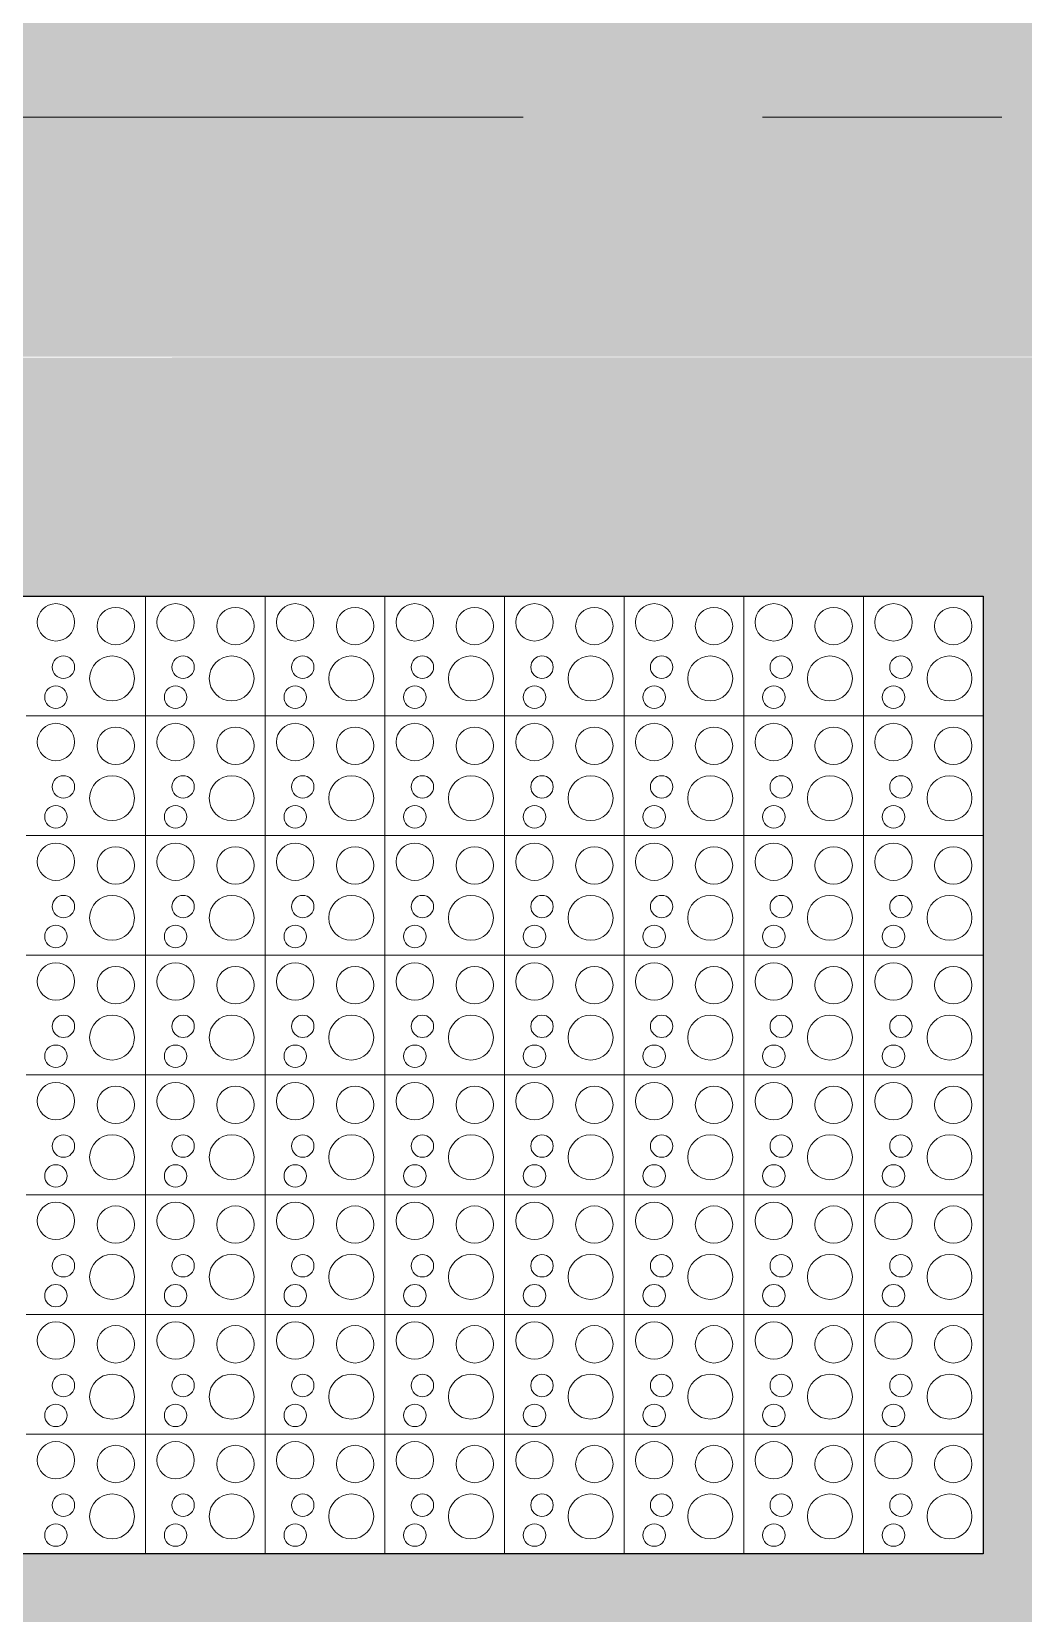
# Model space of a CAD drawing. Header units: inches. Extents: x 6 to 15224, y -733 to 6300.
# Drawn here: x 10644.5 to 10710.8, y 5121 to 5226.7 of the extents above; entities that cross this region are included whole.
import ezdxf

# ---------------------------------------------------------------- set-up
doc = ezdxf.new("R2010")
doc.units = ezdxf.units.IN
doc.header["$MEASUREMENT"] = 0
doc.linetypes.add('Center 1_2_', pattern=[112, 64, -16, 16, -16])
for name, color, linetype, lineweight in [('A-FLOR-LEVL', 51, 'Continuous', 13), ('A-GLAZ', 151, 'Continuous', 25), ('A-WALL', 113, 'Continuous', 25), ('A-WALL-PATT', 111, 'Continuous', 25)]:
    doc.layers.add(name, color=color, linetype=linetype, lineweight=lineweight)

# ---------------------------------------------------------------- blocks, each defined once
blk = doc.blocks.new('WD Breeze Block-TS - 8x16-20237265-EAST ELEVATION')
at = {"layer": 'A-GLAZ', "lineweight": 13}
for p, q in [((1774, 5181), (1774, 5189)), ((1774, 5189), (1774, 5181)), ((1782, 5181), (1782, 5189)), ((1782, 5189), (1782, 5181)), ((1790, 5181), (1790, 5189)), ((1790, 5189), (1790, 5181)), ((1798, 5181), (1798, 5189)), ((1798, 5189), (1798, 5181)), ((1806, 5181), (1806, 5189)), ((1806, 5189), (1806, 5181)), ((1814, 5181), (1814, 5189)), ((1814, 5189), (1814, 5181)), ((1822, 5181), (1822, 5189)), ((1822, 5189), (1822, 5181)), ((1774, 5181), (1766, 5181)), ((1766, 5181), (1774, 5181)), ((1782, 5181), (1774, 5181)), ((1774, 5173), (1774, 5181)), ((1774, 5181), (1782, 5181)), ((1774, 5181), (1774, 5173)), ((1790, 5181), (1782, 5181)), ((1782, 5173), (1782, 5181)), ((1782, 5181), (1790, 5181)), ((1782, 5181), (1782, 5173)), ((1798, 5181), (1790, 5181)), ((1790, 5173), (1790, 5181)), ((1790, 5181), (1798, 5181)), ((1790, 5181), (1790, 5173)), ((1806, 5181), (1798, 5181)), ((1798, 5173), (1798, 5181)), ((1798, 5181), (1806, 5181)), ((1798, 5181), (1798, 5173)), ((1814, 5181), (1806, 5181)), ((1806, 5173), (1806, 5181)), ((1806, 5181), (1814, 5181)), ((1806, 5181), (1806, 5173)), ((1822, 5181), (1814, 5181)), ((1814, 5173), (1814, 5181)), ((1814, 5181), (1822, 5181)), ((1814, 5181), (1814, 5173)), ((1830, 5181), (1822, 5181)), ((1822, 5173), (1822, 5181)), ((1822, 5181), (1830, 5181)), ((1822, 5181), (1822, 5173)), ((1774, 5173), (1766, 5173)), ((1766, 5173), (1774, 5173)), ((1782, 5173), (1774, 5173)), ((1774, 5165), (1774, 5173)), ((1774, 5173), (1782, 5173)), ((1774, 5173), (1774, 5165)), ((1790, 5173), (1782, 5173)), ((1782, 5165), (1782, 5173)), ((1782, 5173), (1790, 5173)), ((1782, 5173), (1782, 5165)), ((1798, 5173), (1790, 5173)), ((1790, 5165), (1790, 5173)), ((1790, 5173), (1798, 5173)), ((1790, 5173), (1790, 5165)), ((1806, 5173), (1798, 5173)), ((1798, 5165), (1798, 5173)), ((1798, 5173), (1806, 5173)), ((1798, 5173), (1798, 5165)), ((1814, 5173), (1806, 5173)), ((1806, 5165), (1806, 5173)), ((1806, 5173), (1814, 5173)), ((1806, 5173), (1806, 5165)), ((1822, 5173), (1814, 5173)), ((1814, 5165), (1814, 5173)), ((1814, 5173), (1822, 5173)), ((1814, 5173), (1814, 5165)), ((1830, 5173), (1822, 5173)), ((1822, 5165), (1822, 5173)), ((1822, 5173), (1830, 5173)), ((1822, 5173), (1822, 5165)), ((1774, 5165), (1766, 5165)), ((1766, 5165), (1774, 5165)), ((1782, 5165), (1774, 5165)), ((1774, 5157), (1774, 5165)), ((1774, 5165), (1782, 5165)), ((1774, 5165), (1774, 5157)), ((1790, 5165), (1782, 5165)), ((1782, 5157), (1782, 5165)), ((1782, 5165), (1790, 5165)), ((1782, 5165), (1782, 5157)), ((1798, 5165), (1790, 5165)), ((1790, 5157), (1790, 5165)), ((1790, 5165), (1798, 5165)), ((1790, 5165), (1790, 5157)), ((1806, 5165), (1798, 5165)), ((1798, 5157), (1798, 5165)), ((1798, 5165), (1806, 5165)), ((1798, 5165), (1798, 5157)), ((1814, 5165), (1806, 5165)), ((1806, 5157), (1806, 5165)), ((1806, 5165), (1814, 5165)), ((1806, 5165), (1806, 5157)), ((1822, 5165), (1814, 5165)), ((1814, 5157), (1814, 5165)), ((1814, 5165), (1822, 5165)), ((1814, 5165), (1814, 5157)), ((1830, 5165), (1822, 5165)), ((1822, 5157), (1822, 5165)), ((1822, 5165), (1830, 5165)), ((1822, 5165), (1822, 5157)), ((1774, 5157), (1766, 5157)), ((1766, 5157), (1774, 5157)), ((1782, 5157), (1774, 5157)), ((1774, 5149), (1774, 5157)), ((1774, 5157), (1782, 5157)), ((1774, 5157), (1774, 5149)), ((1790, 5157), (1782, 5157)), ((1782, 5149), (1782, 5157)), ((1782, 5157), (1790, 5157)), ((1782, 5157), (1782, 5149)), ((1798, 5157), (1790, 5157)), ((1790, 5149), (1790, 5157)), ((1790, 5157), (1798, 5157)), ((1790, 5157), (1790, 5149)), ((1806, 5157), (1798, 5157)), ((1798, 5149), (1798, 5157)), ((1798, 5157), (1806, 5157)), ((1798, 5157), (1798, 5149)), ((1814, 5157), (1806, 5157)), ((1806, 5149), (1806, 5157)), ((1806, 5157), (1814, 5157)), ((1806, 5157), (1806, 5149)), ((1822, 5157), (1814, 5157)), ((1814, 5149), (1814, 5157)), ((1814, 5157), (1822, 5157)), ((1814, 5157), (1814, 5149)), ((1830, 5157), (1822, 5157)), ((1822, 5149), (1822, 5157)), ((1822, 5157), (1830, 5157)), ((1822, 5157), (1822, 5149)), ((1774, 5149), (1766, 5149)), ((1766, 5149), (1774, 5149)), ((1782, 5149), (1774, 5149)), ((1774, 5141), (1774, 5149)), ((1774, 5149), (1782, 5149)), ((1774, 5149), (1774, 5141)), ((1790, 5149), (1782, 5149)), ((1782, 5141), (1782, 5149)), ((1782, 5149), (1790, 5149)), ((1782, 5149), (1782, 5141)), ((1798, 5149), (1790, 5149)), ((1790, 5141), (1790, 5149)), ((1790, 5149), (1798, 5149)), ((1790, 5149), (1790, 5141)), ((1806, 5149), (1798, 5149)), ((1798, 5141), (1798, 5149)), ((1798, 5149), (1806, 5149)), ((1798, 5149), (1798, 5141)), ((1814, 5149), (1806, 5149)), ((1806, 5141), (1806, 5149)), ((1806, 5149), (1814, 5149)), ((1806, 5149), (1806, 5141)), ((1822, 5149), (1814, 5149)), ((1814, 5141), (1814, 5149)), ((1814, 5149), (1822, 5149)), ((1814, 5149), (1814, 5141)), ((1830, 5149), (1822, 5149)), ((1822, 5141), (1822, 5149)), ((1822, 5149), (1830, 5149)), ((1822, 5149), (1822, 5141)), ((1774, 5141), (1766, 5141)), ((1766, 5141), (1774, 5141)), ((1782, 5141), (1774, 5141)), ((1774, 5133), (1774, 5141)), ((1774, 5141), (1782, 5141)), ((1774, 5141), (1774, 5133)), ((1790, 5141), (1782, 5141)), ((1782, 5133), (1782, 5141)), ((1782, 5141), (1790, 5141)), ((1782, 5141), (1782, 5133)), ((1798, 5141), (1790, 5141)), ((1790, 5133), (1790, 5141)), ((1790, 5141), (1798, 5141)), ((1790, 5141), (1790, 5133)), ((1806, 5141), (1798, 5141)), ((1798, 5133), (1798, 5141)), ((1798, 5141), (1806, 5141)), ((1798, 5141), (1798, 5133)), ((1814, 5141), (1806, 5141)), ((1806, 5133), (1806, 5141)), ((1806, 5141), (1814, 5141)), ((1806, 5141), (1806, 5133)), ((1822, 5141), (1814, 5141)), ((1814, 5133), (1814, 5141)), ((1814, 5141), (1822, 5141)), ((1814, 5141), (1814, 5133)), ((1830, 5141), (1822, 5141)), ((1822, 5133), (1822, 5141)), ((1822, 5141), (1830, 5141)), ((1822, 5141), (1822, 5133)), ((1774, 5133), (1766, 5133)), ((1766, 5133), (1774, 5133)), ((1782, 5133), (1774, 5133)), ((1774, 5125), (1774, 5133)), ((1774, 5133), (1782, 5133)), ((1774, 5133), (1774, 5125)), ((1782, 5125), (1782, 5133)), ((1790, 5133), (1782, 5133)), ((1782, 5133), (1790, 5133)), ((1782, 5133), (1782, 5125)), ((1798, 5133), (1790, 5133)), ((1790, 5125), (1790, 5133)), ((1790, 5133), (1798, 5133)), ((1790, 5133), (1790, 5125)), ((1806, 5133), (1798, 5133)), ((1798, 5125), (1798, 5133)), ((1798, 5133), (1806, 5133)), ((1798, 5133), (1798, 5125)), ((1814, 5133), (1806, 5133)), ((1806, 5125), (1806, 5133)), ((1806, 5133), (1814, 5133)), ((1806, 5133), (1806, 5125)), ((1822, 5133), (1814, 5133)), ((1814, 5125), (1814, 5133)), ((1814, 5133), (1822, 5133)), ((1814, 5133), (1814, 5125)), ((1830, 5133), (1822, 5133)), ((1822, 5125), (1822, 5133)), ((1822, 5133), (1830, 5133)), ((1822, 5133), (1822, 5125))]:
    blk.add_line(p, q, dxfattribs=at)
for centre, radius, start, end in [((1768, 5187.25), 1.25, 0, 180), ((1772, 5187), 1.25, 0, 180), ((1776, 5187.25), 1.25, 0, 180), ((1780, 5187), 1.25, 0, 180), ((1784, 5187.25), 1.25, 0, 180), ((1788, 5187), 1.25, 0, 180), ((1792, 5187.25), 1.25, 0, 180), ((1796, 5187), 1.25, 0, 180), ((1800, 5187.25), 1.25, 0, 180), ((1804, 5187), 1.25, 0, 180), ((1808, 5187.25), 1.25, 0, 180), ((1812, 5187), 1.25, 0, 180), ((1816, 5187.25), 1.25, 0, 180), ((1820, 5187), 1.25, 0, 180), ((1824, 5187.25), 1.25, 0, 180), ((1828, 5187), 1.25, 0, 180), ((1768, 5187.25), 1.25, 180, 0), ((1776, 5187.25), 1.25, 180, 0), ((1784, 5187.25), 1.25, 180, 0), ((1792, 5187.25), 1.25, 180, 0), ((1800, 5187.25), 1.25, 180, 0), ((1808, 5187.25), 1.25, 180, 0), ((1816, 5187.25), 1.25, 180, 0), ((1824, 5187.25), 1.25, 180, 0), ((1772, 5187), 1.25, 180, 0), ((1780, 5187), 1.25, 180, 0), ((1788, 5187), 1.25, 180, 0), ((1796, 5187), 1.25, 180, 0), ((1804, 5187), 1.25, 180, 0), ((1812, 5187), 1.25, 180, 0), ((1820, 5187), 1.25, 180, 0), ((1828, 5187), 1.25, 180, 0), ((1768.5, 5184.25), 0.75, 0, 180), ((1771.75, 5183.5), 1.5, 0, 180), ((1776.5, 5184.25), 0.75, 0, 180), ((1779.75, 5183.5), 1.5, 0, 180), ((1784.5, 5184.25), 0.75, 0, 180), ((1787.75, 5183.5), 1.5, 0, 180), ((1792.5, 5184.25), 0.75, 0, 180), ((1795.75, 5183.5), 1.5, 0, 180), ((1800.5, 5184.25), 0.75, 0, 180), ((1803.75, 5183.5), 1.5, 0, 180), ((1808.5, 5184.25), 0.75, 0, 180), ((1811.75, 5183.5), 1.5, 0, 180), ((1816.5, 5184.25), 0.75, 0, 180), ((1819.75, 5183.5), 1.5, 0, 180), ((1824.5, 5184.25), 0.75, 0, 180), ((1827.75, 5183.5), 1.5, 0, 180), ((1768.5, 5184.25), 0.75, 180, 0), ((1776.5, 5184.25), 0.75, 180, 0), ((1784.5, 5184.25), 0.75, 180, 0), ((1792.5, 5184.25), 0.75, 180, 0), ((1800.5, 5184.25), 0.75, 180, 0), ((1808.5, 5184.25), 0.75, 180, 0), ((1816.5, 5184.25), 0.75, 180, 0), ((1824.5, 5184.25), 0.75, 180, 0), ((1768, 5182.25), 0.75, 0, 180), ((1771.75, 5183.5), 1.5, 180, 0), ((1776, 5182.25), 0.75, 0, 180), ((1779.75, 5183.5), 1.5, 180, 0), ((1784, 5182.25), 0.75, 0, 180), ((1787.75, 5183.5), 1.5, 180, 0), ((1792, 5182.25), 0.75, 0, 180), ((1795.75, 5183.5), 1.5, 180, 0), ((1800, 5182.25), 0.75, 0, 180), ((1803.75, 5183.5), 1.5, 180, 0), ((1808, 5182.25), 0.75, 0, 180), ((1811.75, 5183.5), 1.5, 180, 0), ((1816, 5182.25), 0.75, 0, 180), ((1819.75, 5183.5), 1.5, 180, 0), ((1824, 5182.25), 0.75, 0, 180), ((1827.75, 5183.5), 1.5, 180, 0), ((1768, 5182.25), 0.75, 180, 0), ((1776, 5182.25), 0.75, 180, 0), ((1784, 5182.25), 0.75, 180, 0), ((1792, 5182.25), 0.75, 180, 0), ((1800, 5182.25), 0.75, 180, 0), ((1808, 5182.25), 0.75, 180, 0), ((1816, 5182.25), 0.75, 180, 0), ((1824, 5182.25), 0.75, 180, 0), ((1768, 5179.25), 1.25, 0, 180), ((1772, 5179), 1.25, 0, 180), ((1776, 5179.25), 1.25, 0, 180), ((1780, 5179), 1.25, 0, 180), ((1784, 5179.25), 1.25, 0, 180), ((1788, 5179), 1.25, 0, 180), ((1792, 5179.25), 1.25, 0, 180), ((1796, 5179), 1.25, 0, 180), ((1800, 5179.25), 1.25, 0, 180), ((1804, 5179), 1.25, 0, 180), ((1808, 5179.25), 1.25, 0, 180), ((1812, 5179), 1.25, 0, 180), ((1816, 5179.25), 1.25, 0, 180), ((1820, 5179), 1.25, 0, 180), ((1824, 5179.25), 1.25, 0, 180), ((1828, 5179), 1.25, 0, 180), ((1768, 5179.25), 1.25, 180, 0), ((1772, 5179), 1.25, 180, 0), ((1776, 5179.25), 1.25, 180, 0), ((1780, 5179), 1.25, 180, 0), ((1784, 5179.25), 1.25, 180, 0), ((1788, 5179), 1.25, 180, 0), ((1792, 5179.25), 1.25, 180, 0), ((1796, 5179), 1.25, 180, 0), ((1800, 5179.25), 1.25, 180, 0), ((1804, 5179), 1.25, 180, 0), ((1808, 5179.25), 1.25, 180, 0), ((1812, 5179), 1.25, 180, 0), ((1816, 5179.25), 1.25, 180, 0), ((1820, 5179), 1.25, 180, 0), ((1824, 5179.25), 1.25, 180, 0), ((1828, 5179), 1.25, 180, 0), ((1768.5, 5176.25), 0.75, 0, 180), ((1771.75, 5175.5), 1.5, 0, 180), ((1776.5, 5176.25), 0.75, 0, 180), ((1779.75, 5175.5), 1.5, 0, 180), ((1784.5, 5176.25), 0.75, 0, 180), ((1787.75, 5175.5), 1.5, 0, 180), ((1792.5, 5176.25), 0.75, 0, 180), ((1795.75, 5175.5), 1.5, 0, 180), ((1800.5, 5176.25), 0.75, 0, 180), ((1803.75, 5175.5), 1.5, 0, 180), ((1808.5, 5176.25), 0.75, 0, 180), ((1811.75, 5175.5), 1.5, 0, 180), ((1816.5, 5176.25), 0.75, 0, 180), ((1819.75, 5175.5), 1.5, 0, 180), ((1824.5, 5176.25), 0.75, 0, 180), ((1827.75, 5175.5), 1.5, 0, 180), ((1768.5, 5176.25), 0.75, 180, 0), ((1771.75, 5175.5), 1.5, 180, 0), ((1776.5, 5176.25), 0.75, 180, 0), ((1779.75, 5175.5), 1.5, 180, 0), ((1784.5, 5176.25), 0.75, 180, 0), ((1787.75, 5175.5), 1.5, 180, 0), ((1792.5, 5176.25), 0.75, 180, 0), ((1795.75, 5175.5), 1.5, 180, 0), ((1800.5, 5176.25), 0.75, 180, 0), ((1803.75, 5175.5), 1.5, 180, 0), ((1808.5, 5176.25), 0.75, 180, 0), ((1811.75, 5175.5), 1.5, 180, 0), ((1816.5, 5176.25), 0.75, 180, 0), ((1819.75, 5175.5), 1.5, 180, 0), ((1824.5, 5176.25), 0.75, 180, 0), ((1827.75, 5175.5), 1.5, 180, 0), ((1768, 5174.25), 0.75, 0, 180), ((1776, 5174.25), 0.75, 0, 180), ((1784, 5174.25), 0.75, 0, 180), ((1792, 5174.25), 0.75, 0, 180), ((1800, 5174.25), 0.75, 0, 180), ((1808, 5174.25), 0.75, 0, 180), ((1816, 5174.25), 0.75, 0, 180), ((1824, 5174.25), 0.75, 0, 180), ((1768, 5174.25), 0.75, 180, 0), ((1776, 5174.25), 0.75, 180, 0), ((1784, 5174.25), 0.75, 180, 0), ((1792, 5174.25), 0.75, 180, 0), ((1800, 5174.25), 0.75, 180, 0), ((1808, 5174.25), 0.75, 180, 0), ((1816, 5174.25), 0.75, 180, 0), ((1824, 5174.25), 0.75, 180, 0), ((1768, 5171.25), 1.25, 0, 180), ((1776, 5171.25), 1.25, 0, 180), ((1784, 5171.25), 1.25, 0, 180), ((1792, 5171.25), 1.25, 0, 180), ((1800, 5171.25), 1.25, 0, 180), ((1808, 5171.25), 1.25, 0, 180), ((1816, 5171.25), 1.25, 0, 180), ((1824, 5171.25), 1.25, 0, 180), ((1768, 5171.25), 1.25, 180, 0), ((1772, 5171), 1.25, 0, 180), ((1776, 5171.25), 1.25, 180, 0), ((1780, 5171), 1.25, 0, 180), ((1784, 5171.25), 1.25, 180, 0), ((1788, 5171), 1.25, 0, 180), ((1792, 5171.25), 1.25, 180, 0), ((1796, 5171), 1.25, 0, 180), ((1800, 5171.25), 1.25, 180, 0), ((1804, 5171), 1.25, 0, 180), ((1808, 5171.25), 1.25, 180, 0), ((1812, 5171), 1.25, 0, 180), ((1816, 5171.25), 1.25, 180, 0), ((1820, 5171), 1.25, 0, 180), ((1824, 5171.25), 1.25, 180, 0), ((1828, 5171), 1.25, 0, 180), ((1772, 5171), 1.25, 180, 0), ((1780, 5171), 1.25, 180, 0), ((1788, 5171), 1.25, 180, 0), ((1796, 5171), 1.25, 180, 0), ((1804, 5171), 1.25, 180, 0), ((1812, 5171), 1.25, 180, 0), ((1820, 5171), 1.25, 180, 0), ((1828, 5171), 1.25, 180, 0), ((1768.5, 5168.25), 0.75, 0, 180), ((1768.5, 5168.25), 0.75, 180, 0), ((1771.75, 5167.5), 1.5, 0, 180), ((1776.5, 5168.25), 0.75, 0, 180), ((1776.5, 5168.25), 0.75, 180, 0), ((1779.75, 5167.5), 1.5, 0, 180), ((1784.5, 5168.25), 0.75, 0, 180), ((1784.5, 5168.25), 0.75, 180, 0), ((1787.75, 5167.5), 1.5, 0, 180), ((1792.5, 5168.25), 0.75, 0, 180), ((1792.5, 5168.25), 0.75, 180, 0), ((1795.75, 5167.5), 1.5, 0, 180), ((1800.5, 5168.25), 0.75, 0, 180), ((1800.5, 5168.25), 0.75, 180, 0), ((1803.75, 5167.5), 1.5, 0, 180), ((1808.5, 5168.25), 0.75, 0, 180), ((1808.5, 5168.25), 0.75, 180, 0), ((1811.75, 5167.5), 1.5, 0, 180), ((1816.5, 5168.25), 0.75, 0, 180), ((1816.5, 5168.25), 0.75, 180, 0), ((1819.75, 5167.5), 1.5, 0, 180), ((1824.5, 5168.25), 0.75, 0, 180), ((1824.5, 5168.25), 0.75, 180, 0), ((1827.75, 5167.5), 1.5, 0, 180), ((1771.75, 5167.5), 1.5, 180, 0), ((1779.75, 5167.5), 1.5, 180, 0), ((1787.75, 5167.5), 1.5, 180, 0), ((1795.75, 5167.5), 1.5, 180, 0), ((1803.75, 5167.5), 1.5, 180, 0), ((1811.75, 5167.5), 1.5, 180, 0), ((1819.75, 5167.5), 1.5, 180, 0), ((1827.75, 5167.5), 1.5, 180, 0), ((1768, 5166.25), 0.75, 0, 180), ((1768, 5166.25), 0.75, 180, 0), ((1776, 5166.25), 0.75, 0, 180), ((1776, 5166.25), 0.75, 180, 0), ((1784, 5166.25), 0.75, 0, 180), ((1784, 5166.25), 0.75, 180, 0), ((1792, 5166.25), 0.75, 0, 180), ((1792, 5166.25), 0.75, 180, 0), ((1800, 5166.25), 0.75, 0, 180), ((1800, 5166.25), 0.75, 180, 0), ((1808, 5166.25), 0.75, 0, 180), ((1808, 5166.25), 0.75, 180, 0), ((1816, 5166.25), 0.75, 0, 180), ((1816, 5166.25), 0.75, 180, 0), ((1824, 5166.25), 0.75, 0, 180), ((1824, 5166.25), 0.75, 180, 0), ((1768, 5163.25), 1.25, 0, 180), ((1772, 5163), 1.25, 0, 180), ((1776, 5163.25), 1.25, 0, 180), ((1780, 5163), 1.25, 0, 180), ((1784, 5163.25), 1.25, 0, 180), ((1788, 5163), 1.25, 0, 180), ((1792, 5163.25), 1.25, 0, 180), ((1796, 5163), 1.25, 0, 180), ((1800, 5163.25), 1.25, 0, 180), ((1804, 5163), 1.25, 0, 180), ((1808, 5163.25), 1.25, 0, 180), ((1812, 5163), 1.25, 0, 180), ((1816, 5163.25), 1.25, 0, 180), ((1820, 5163), 1.25, 0, 180), ((1824, 5163.25), 1.25, 0, 180), ((1828, 5163), 1.25, 0, 180), ((1768, 5163.25), 1.25, 180, 0), ((1772, 5163), 1.25, 180, 0), ((1776, 5163.25), 1.25, 180, 0), ((1780, 5163), 1.25, 180, 0), ((1784, 5163.25), 1.25, 180, 0), ((1788, 5163), 1.25, 180, 0), ((1792, 5163.25), 1.25, 180, 0), ((1796, 5163), 1.25, 180, 0), ((1800, 5163.25), 1.25, 180, 0), ((1804, 5163), 1.25, 180, 0), ((1808, 5163.25), 1.25, 180, 0), ((1812, 5163), 1.25, 180, 0), ((1816, 5163.25), 1.25, 180, 0), ((1820, 5163), 1.25, 180, 0), ((1824, 5163.25), 1.25, 180, 0), ((1828, 5163), 1.25, 180, 0), ((1768.5, 5160.25), 0.75, 0, 180), ((1771.75, 5159.5), 1.5, 0, 180), ((1776.5, 5160.25), 0.75, 0, 180), ((1779.75, 5159.5), 1.5, 0, 180), ((1784.5, 5160.25), 0.75, 0, 180), ((1787.75, 5159.5), 1.5, 0, 180), ((1792.5, 5160.25), 0.75, 0, 180), ((1795.75, 5159.5), 1.5, 0, 180), ((1800.5, 5160.25), 0.75, 0, 180), ((1803.75, 5159.5), 1.5, 0, 180), ((1808.5, 5160.25), 0.75, 0, 180), ((1811.75, 5159.5), 1.5, 0, 180), ((1816.5, 5160.25), 0.75, 0, 180), ((1819.75, 5159.5), 1.5, 0, 180), ((1824.5, 5160.25), 0.75, 0, 180), ((1827.75, 5159.5), 1.5, 0, 180), ((1768.5, 5160.25), 0.75, 180, 0), ((1776.5, 5160.25), 0.75, 180, 0), ((1784.5, 5160.25), 0.75, 180, 0), ((1792.5, 5160.25), 0.75, 180, 0), ((1800.5, 5160.25), 0.75, 180, 0), ((1808.5, 5160.25), 0.75, 180, 0), ((1816.5, 5160.25), 0.75, 180, 0), ((1824.5, 5160.25), 0.75, 180, 0), ((1768, 5158.25), 0.75, 0, 180), ((1771.75, 5159.5), 1.5, 180, 0), ((1776, 5158.25), 0.75, 0, 180), ((1779.75, 5159.5), 1.5, 180, 0), ((1784, 5158.25), 0.75, 0, 180), ((1787.75, 5159.5), 1.5, 180, 0), ((1792, 5158.25), 0.75, 0, 180), ((1795.75, 5159.5), 1.5, 180, 0), ((1800, 5158.25), 0.75, 0, 180), ((1803.75, 5159.5), 1.5, 180, 0), ((1808, 5158.25), 0.75, 0, 180), ((1811.75, 5159.5), 1.5, 180, 0), ((1816, 5158.25), 0.75, 0, 180), ((1819.75, 5159.5), 1.5, 180, 0), ((1824, 5158.25), 0.75, 0, 180), ((1827.75, 5159.5), 1.5, 180, 0), ((1768, 5158.25), 0.75, 180, 0), ((1776, 5158.25), 0.75, 180, 0), ((1784, 5158.25), 0.75, 180, 0), ((1792, 5158.25), 0.75, 180, 0), ((1800, 5158.25), 0.75, 180, 0), ((1808, 5158.25), 0.75, 180, 0), ((1816, 5158.25), 0.75, 180, 0), ((1824, 5158.25), 0.75, 180, 0), ((1768, 5155.25), 1.25, 0, 180), ((1776, 5155.25), 1.25, 0, 180), ((1784, 5155.25), 1.25, 0, 180), ((1792, 5155.25), 1.25, 0, 180), ((1800, 5155.25), 1.25, 0, 180), ((1808, 5155.25), 1.25, 0, 180), ((1816, 5155.25), 1.25, 0, 180), ((1824, 5155.25), 1.25, 0, 180), ((1772, 5155), 1.25, 0, 180), ((1780, 5155), 1.25, 0, 180), ((1788, 5155), 1.25, 0, 180), ((1796, 5155), 1.25, 0, 180), ((1804, 5155), 1.25, 0, 180), ((1812, 5155), 1.25, 0, 180), ((1820, 5155), 1.25, 0, 180), ((1828, 5155), 1.25, 0, 180), ((1768, 5155.25), 1.25, 180, 0), ((1772, 5155), 1.25, 180, 0), ((1776, 5155.25), 1.25, 180, 0), ((1780, 5155), 1.25, 180, 0), ((1784, 5155.25), 1.25, 180, 0), ((1788, 5155), 1.25, 180, 0), ((1792, 5155.25), 1.25, 180, 0), ((1796, 5155), 1.25, 180, 0), ((1800, 5155.25), 1.25, 180, 0), ((1804, 5155), 1.25, 180, 0), ((1808, 5155.25), 1.25, 180, 0), ((1812, 5155), 1.25, 180, 0), ((1816, 5155.25), 1.25, 180, 0), ((1820, 5155), 1.25, 180, 0), ((1824, 5155.25), 1.25, 180, 0), ((1828, 5155), 1.25, 180, 0), ((1768.5, 5152.25), 0.75, 0, 180), ((1768.5, 5152.25), 0.75, 180, 0), ((1771.75, 5151.5), 1.5, 0, 180), ((1776.5, 5152.25), 0.75, 0, 180), ((1776.5, 5152.25), 0.75, 180, 0), ((1779.75, 5151.5), 1.5, 0, 180), ((1784.5, 5152.25), 0.75, 0, 180), ((1784.5, 5152.25), 0.75, 180, 0), ((1787.75, 5151.5), 1.5, 0, 180), ((1792.5, 5152.25), 0.75, 0, 180), ((1792.5, 5152.25), 0.75, 180, 0), ((1795.75, 5151.5), 1.5, 0, 180), ((1800.5, 5152.25), 0.75, 0, 180), ((1800.5, 5152.25), 0.75, 180, 0), ((1803.75, 5151.5), 1.5, 0, 180), ((1808.5, 5152.25), 0.75, 0, 180), ((1808.5, 5152.25), 0.75, 180, 0), ((1811.75, 5151.5), 1.5, 0, 180), ((1816.5, 5152.25), 0.75, 0, 180), ((1816.5, 5152.25), 0.75, 180, 0), ((1819.75, 5151.5), 1.5, 0, 180), ((1824.5, 5152.25), 0.75, 0, 180), ((1824.5, 5152.25), 0.75, 180, 0), ((1827.75, 5151.5), 1.5, 0, 180), ((1771.75, 5151.5), 1.5, 180, 0), ((1779.75, 5151.5), 1.5, 180, 0), ((1787.75, 5151.5), 1.5, 180, 0), ((1795.75, 5151.5), 1.5, 180, 0), ((1803.75, 5151.5), 1.5, 180, 0), ((1811.75, 5151.5), 1.5, 180, 0), ((1819.75, 5151.5), 1.5, 180, 0), ((1827.75, 5151.5), 1.5, 180, 0), ((1768, 5150.25), 0.75, 0, 180), ((1768, 5150.25), 0.75, 180, 0), ((1776, 5150.25), 0.75, 0, 180), ((1776, 5150.25), 0.75, 180, 0), ((1784, 5150.25), 0.75, 0, 180), ((1784, 5150.25), 0.75, 180, 0), ((1792, 5150.25), 0.75, 0, 180), ((1792, 5150.25), 0.75, 180, 0), ((1800, 5150.25), 0.75, 0, 180), ((1800, 5150.25), 0.75, 180, 0), ((1808, 5150.25), 0.75, 0, 180), ((1808, 5150.25), 0.75, 180, 0), ((1816, 5150.25), 0.75, 0, 180), ((1816, 5150.25), 0.75, 180, 0), ((1824, 5150.25), 0.75, 0, 180), ((1824, 5150.25), 0.75, 180, 0), ((1768, 5147.25), 1.25, 0, 180), ((1772, 5147), 1.25, 0, 180), ((1776, 5147.25), 1.25, 0, 180), ((1780, 5147), 1.25, 0, 180), ((1784, 5147.25), 1.25, 0, 180), ((1788, 5147), 1.25, 0, 180), ((1792, 5147.25), 1.25, 0, 180), ((1796, 5147), 1.25, 0, 180), ((1800, 5147.25), 1.25, 0, 180), ((1804, 5147), 1.25, 0, 180), ((1808, 5147.25), 1.25, 0, 180), ((1812, 5147), 1.25, 0, 180), ((1816, 5147.25), 1.25, 0, 180), ((1820, 5147), 1.25, 0, 180), ((1824, 5147.25), 1.25, 0, 180), ((1828, 5147), 1.25, 0, 180), ((1768, 5147.25), 1.25, 180, 0), ((1772, 5147), 1.25, 180, 0), ((1776, 5147.25), 1.25, 180, 0), ((1780, 5147), 1.25, 180, 0), ((1784, 5147.25), 1.25, 180, 0), ((1788, 5147), 1.25, 180, 0), ((1792, 5147.25), 1.25, 180, 0), ((1796, 5147), 1.25, 180, 0), ((1800, 5147.25), 1.25, 180, 0), ((1804, 5147), 1.25, 180, 0), ((1808, 5147.25), 1.25, 180, 0), ((1812, 5147), 1.25, 180, 0), ((1816, 5147.25), 1.25, 180, 0), ((1820, 5147), 1.25, 180, 0), ((1824, 5147.25), 1.25, 180, 0), ((1828, 5147), 1.25, 180, 0), ((1768.5, 5144.25), 0.75, 0, 180), ((1771.75, 5143.5), 1.5, 0, 180), ((1776.5, 5144.25), 0.75, 0, 180), ((1779.75, 5143.5), 1.5, 0, 180), ((1784.5, 5144.25), 0.75, 0, 180), ((1787.75, 5143.5), 1.5, 0, 180), ((1792.5, 5144.25), 0.75, 0, 180), ((1795.75, 5143.5), 1.5, 0, 180), ((1800.5, 5144.25), 0.75, 0, 180), ((1803.75, 5143.5), 1.5, 0, 180), ((1808.5, 5144.25), 0.75, 0, 180), ((1811.75, 5143.5), 1.5, 0, 180), ((1816.5, 5144.25), 0.75, 0, 180), ((1819.75, 5143.5), 1.5, 0, 180), ((1824.5, 5144.25), 0.75, 0, 180), ((1827.75, 5143.5), 1.5, 0, 180), ((1768.5, 5144.25), 0.75, 180, 0), ((1776.5, 5144.25), 0.75, 180, 0), ((1784.5, 5144.25), 0.75, 180, 0), ((1792.5, 5144.25), 0.75, 180, 0), ((1800.5, 5144.25), 0.75, 180, 0), ((1808.5, 5144.25), 0.75, 180, 0), ((1816.5, 5144.25), 0.75, 180, 0), ((1824.5, 5144.25), 0.75, 180, 0), ((1768, 5142.25), 0.75, 0, 180), ((1771.75, 5143.5), 1.5, 180, 0), ((1776, 5142.25), 0.75, 0, 180), ((1779.75, 5143.5), 1.5, 180, 0), ((1784, 5142.25), 0.75, 0, 180), ((1787.75, 5143.5), 1.5, 180, 0), ((1792, 5142.25), 0.75, 0, 180), ((1795.75, 5143.5), 1.5, 180, 0), ((1800, 5142.25), 0.75, 0, 180), ((1803.75, 5143.5), 1.5, 180, 0), ((1808, 5142.25), 0.75, 0, 180), ((1811.75, 5143.5), 1.5, 180, 0), ((1816, 5142.25), 0.75, 0, 180), ((1819.75, 5143.5), 1.5, 180, 0), ((1824, 5142.25), 0.75, 0, 180), ((1827.75, 5143.5), 1.5, 180, 0), ((1768, 5142.25), 0.75, 180, 0), ((1776, 5142.25), 0.75, 180, 0), ((1784, 5142.25), 0.75, 180, 0), ((1792, 5142.25), 0.75, 180, 0), ((1800, 5142.25), 0.75, 180, 0), ((1808, 5142.25), 0.75, 180, 0), ((1816, 5142.25), 0.75, 180, 0), ((1824, 5142.25), 0.75, 180, 0), ((1768, 5139.25), 1.25, 0, 180), ((1772, 5139), 1.25, 0, 180), ((1776, 5139.25), 1.25, 0, 180), ((1780, 5139), 1.25, 0, 180), ((1784, 5139.25), 1.25, 0, 180), ((1788, 5139), 1.25, 0, 180), ((1792, 5139.25), 1.25, 0, 180), ((1796, 5139), 1.25, 0, 180), ((1800, 5139.25), 1.25, 0, 180), ((1804, 5139), 1.25, 0, 180), ((1808, 5139.25), 1.25, 0, 180), ((1812, 5139), 1.25, 0, 180), ((1816, 5139.25), 1.25, 0, 180), ((1820, 5139), 1.25, 0, 180), ((1824, 5139.25), 1.25, 0, 180), ((1828, 5139), 1.25, 0, 180), ((1768, 5139.25), 1.25, 180, 0), ((1772, 5139), 1.25, 180, 0), ((1776, 5139.25), 1.25, 180, 0), ((1780, 5139), 1.25, 180, 0), ((1784, 5139.25), 1.25, 180, 0), ((1788, 5139), 1.25, 180, 0), ((1792, 5139.25), 1.25, 180, 0), ((1796, 5139), 1.25, 180, 0), ((1800, 5139.25), 1.25, 180, 0), ((1804, 5139), 1.25, 180, 0), ((1808, 5139.25), 1.25, 180, 0), ((1812, 5139), 1.25, 180, 0), ((1816, 5139.25), 1.25, 180, 0), ((1820, 5139), 1.25, 180, 0), ((1824, 5139.25), 1.25, 180, 0), ((1828, 5139), 1.25, 180, 0), ((1768.5, 5136.25), 0.75, 0, 180), ((1771.75, 5135.5), 1.5, 0, 180), ((1776.5, 5136.25), 0.75, 0, 180), ((1779.75, 5135.5), 1.5, 0, 180), ((1784.5, 5136.25), 0.75, 0, 180), ((1787.75, 5135.5), 1.5, 0, 180), ((1792.5, 5136.25), 0.75, 0, 180), ((1795.75, 5135.5), 1.5, 0, 180), ((1800.5, 5136.25), 0.75, 0, 180), ((1803.75, 5135.5), 1.5, 0, 180), ((1808.5, 5136.25), 0.75, 0, 180), ((1811.75, 5135.5), 1.5, 0, 180), ((1816.5, 5136.25), 0.75, 0, 180), ((1819.75, 5135.5), 1.5, 0, 180), ((1824.5, 5136.25), 0.75, 0, 180), ((1827.75, 5135.5), 1.5, 0, 180), ((1768.5, 5136.25), 0.75, 180, 0), ((1771.75, 5135.5), 1.5, 180, 0), ((1776.5, 5136.25), 0.75, 180, 0), ((1779.75, 5135.5), 1.5, 180, 0), ((1784.5, 5136.25), 0.75, 180, 0), ((1787.75, 5135.5), 1.5, 180, 0), ((1792.5, 5136.25), 0.75, 180, 0), ((1795.75, 5135.5), 1.5, 180, 0), ((1800.5, 5136.25), 0.75, 180, 0), ((1803.75, 5135.5), 1.5, 180, 0), ((1808.5, 5136.25), 0.75, 180, 0), ((1811.75, 5135.5), 1.5, 180, 0), ((1816.5, 5136.25), 0.75, 180, 0), ((1819.75, 5135.5), 1.5, 180, 0), ((1824.5, 5136.25), 0.75, 180, 0), ((1827.75, 5135.5), 1.5, 180, 0), ((1768, 5134.25), 0.75, 0, 180), ((1768, 5134.25), 0.75, 180, 0), ((1776, 5134.25), 0.75, 0, 180), ((1776, 5134.25), 0.75, 180, 0), ((1784, 5134.25), 0.75, 0, 180), ((1784, 5134.25), 0.75, 180, 0), ((1792, 5134.25), 0.75, 0, 180), ((1792, 5134.25), 0.75, 180, 0), ((1800, 5134.25), 0.75, 0, 180), ((1800, 5134.25), 0.75, 180, 0), ((1808, 5134.25), 0.75, 0, 180), ((1808, 5134.25), 0.75, 180, 0), ((1816, 5134.25), 0.75, 0, 180), ((1816, 5134.25), 0.75, 180, 0), ((1824, 5134.25), 0.75, 0, 180), ((1824, 5134.25), 0.75, 180, 0), ((1768, 5131.25), 1.25, 0, 180), ((1772, 5131), 1.25, 0, 180), ((1776, 5131.25), 1.25, 0, 180), ((1780, 5131), 1.25, 0, 180), ((1784, 5131.25), 1.25, 0, 180), ((1788, 5131), 1.25, 0, 180), ((1792, 5131.25), 1.25, 0, 180), ((1796, 5131), 1.25, 0, 180), ((1800, 5131.25), 1.25, 0, 180), ((1804, 5131), 1.25, 0, 180), ((1808, 5131.25), 1.25, 0, 180), ((1812, 5131), 1.25, 0, 180), ((1816, 5131.25), 1.25, 0, 180), ((1820, 5131), 1.25, 0, 180), ((1824, 5131.25), 1.25, 0, 180), ((1828, 5131), 1.25, 0, 180), ((1768, 5131.25), 1.25, 180, 0), ((1776, 5131.25), 1.25, 180, 0), ((1784, 5131.25), 1.25, 180, 0), ((1792, 5131.25), 1.25, 180, 0), ((1800, 5131.25), 1.25, 180, 0), ((1808, 5131.25), 1.25, 180, 0), ((1816, 5131.25), 1.25, 180, 0), ((1824, 5131.25), 1.25, 180, 0), ((1772, 5131), 1.25, 180, 0), ((1780, 5131), 1.25, 180, 0), ((1788, 5131), 1.25, 180, 0), ((1796, 5131), 1.25, 180, 0), ((1804, 5131), 1.25, 180, 0), ((1812, 5131), 1.25, 180, 0), ((1820, 5131), 1.25, 180, 0), ((1828, 5131), 1.25, 180, 0), ((1768.5, 5128.25), 0.75, 0, 180), ((1771.75, 5127.5), 1.5, 0, 180), ((1776.5, 5128.25), 0.75, 0, 180), ((1779.75, 5127.5), 1.5, 0, 180), ((1784.5, 5128.25), 0.75, 0, 180), ((1787.75, 5127.5), 1.5, 0, 180), ((1792.5, 5128.25), 0.75, 0, 180), ((1795.75, 5127.5), 1.5, 0, 180), ((1800.5, 5128.25), 0.75, 0, 180), ((1803.75, 5127.5), 1.5, 0, 180), ((1808.5, 5128.25), 0.75, 0, 180), ((1811.75, 5127.5), 1.5, 0, 180), ((1816.5, 5128.25), 0.75, 0, 180), ((1819.75, 5127.5), 1.5, 0, 180), ((1824.5, 5128.25), 0.75, 0, 180), ((1827.75, 5127.5), 1.5, 0, 180), ((1768.5, 5128.25), 0.75, 180, 0), ((1776.5, 5128.25), 0.75, 180, 0), ((1784.5, 5128.25), 0.75, 180, 0), ((1792.5, 5128.25), 0.75, 180, 0), ((1800.5, 5128.25), 0.75, 180, 0), ((1808.5, 5128.25), 0.75, 180, 0), ((1816.5, 5128.25), 0.75, 180, 0), ((1824.5, 5128.25), 0.75, 180, 0), ((1768, 5126.25), 0.75, 0, 180), ((1771.75, 5127.5), 1.5, 180, 0), ((1776, 5126.25), 0.75, 0, 180), ((1779.75, 5127.5), 1.5, 180, 0), ((1784, 5126.25), 0.75, 0, 180), ((1787.75, 5127.5), 1.5, 180, 0), ((1792, 5126.25), 0.75, 0, 180), ((1795.75, 5127.5), 1.5, 180, 0), ((1800, 5126.25), 0.75, 0, 180), ((1803.75, 5127.5), 1.5, 180, 0), ((1808, 5126.25), 0.75, 0, 180), ((1811.75, 5127.5), 1.5, 180, 0), ((1816, 5126.25), 0.75, 0, 180), ((1819.75, 5127.5), 1.5, 180, 0), ((1824, 5126.25), 0.75, 0, 180), ((1827.75, 5127.5), 1.5, 180, 0), ((1768, 5126.25), 0.75, 180, 0), ((1776, 5126.25), 0.75, 180, 0), ((1784, 5126.25), 0.75, 180, 0), ((1792, 5126.25), 0.75, 180, 0), ((1800, 5126.25), 0.75, 180, 0), ((1808, 5126.25), 0.75, 180, 0), ((1816, 5126.25), 0.75, 180, 0), ((1824, 5126.25), 0.75, 180, 0)]:
    blk.add_arc(centre, radius, start, end, dxfattribs=at)

msp = doc.modelspace()

# ---------------------------------------------------------------- hatches: boundary and pattern name
at = {"layer": 'A-WALL-PATT', "lineweight": 13}
h = msp.add_hatch(dxfattribs=at)
h.set_pattern_fill('FP_312', color=256, style=0, pattern_type=2)
h.set_pattern_definition([(0, (11628.117, 5221), (0, 8), []), (90, (11628.117, 5221), (-8, 8), [8, -8])])
h.paths.add_polyline_path([(10463.51838735, 5205), (10483.36692555, 5205), (10483.36692555, 5213), (10532.86692555, 5213), (10532.86692555, 5205), (11636.49192555, 5205), (11636.49192555, 5330.25), (11510.24192555, 5330.25), (11510.24192555, 5320.75), (11484.74192555, 5320.75), (11484.74192555, 5330.25), (11257.6848238, 5330.25), (11257.6848238, 5320.75), (11232.1848238, 5320.75), (11232.1848238, 5330.25), (11226.17942555, 5330.25), (11226.17942555, 5320.75), (11200.67942555, 5320.75), (11200.67942555, 5330.25), (10717.17942555, 5330.25), (10717.17942555, 5320.75), (10691.67942555, 5320.75), (10691.67942555, 5330.25), (10171.80801526, 5330.25), (10171.80801526, 5320.75), (10146.30801526, 5320.75), (10146.30801526, 5330.25), (9631.24192555, 5330.25), (9631.24192555, 5320.75), (9605.74192555, 5320.75), (9605.74192555, 5330.25), (9589.86503123, 5330.25), (9589.86503123, 5320.75), (9564.36503123, 5320.75), (9564.36503123, 5330.25), (8951.11692555, 5330.25), (8951.11692555, 5205), (9179.36692555, 5205), (9179.36692555, 5210.75), (9228.86692555, 5210.75), (9228.86692555, 5205), (9843.36692555, 5205), (9843.36692555, 5213), (9892.86692555, 5213), (9892.86692555, 5205), (10430.84472069, 5205)])
h.paths.add_polyline_path([(10060.11692555, 5229), (10060.11692555, 5325), (10108.11692555, 5325), (10108.11692555, 5229), (10104.10805402, 5229)])
h.paths.add_polyline_path([(11296.69688735, 5229), (11284.11692555, 5229), (11284.11692555, 5325), (11356.11692555, 5325), (11356.11692555, 5229), (11313.03372069, 5229)])
h.paths.add_polyline_path([(10620.11692555, 5229), (10620.11692555, 5325), (10668.11692555, 5325), (10668.11692555, 5229), (10626.88672069, 5229)])
h.paths.add_polyline_path([(9276.11692555, 5229), (9228.11692555, 5229), (9228.11692555, 5325), (9276.11692555, 5325), (9276.11692555, 5232.51457183)])
h.paths.add_polyline_path([(9842.71872069, 5229), (9804.11692555, 5229), (9804.11692555, 5325), (9852.11692555, 5325), (9852.11692555, 5229)])
h.paths.add_polyline_path([(10528.86572069, 5229), (10484.11692555, 5229), (10484.11692555, 5325), (10532.11692555, 5325), (10532.11692555, 5229)])
h.paths.add_polyline_path([(9404.11692555, 5229), (9356.11692555, 5229), (9356.11692555, 5325), (9404.11692555, 5325), (9404.11692555, 5232.51457183)])
h.paths.add_polyline_path([(9091.22438735, 5229), (9068.11692555, 5229), (9068.11692555, 5325), (9140.11692555, 5325), (9140.11692555, 5229), (9123.89805402, 5229)])
h.paths.add_polyline_path([(9492.11692555, 5229), (9492.11692555, 5325), (9516.11692555, 5325), (9516.11692555, 5229), (9515.98205402, 5229)])
h.paths.add_polyline_path([(10252.11692555, 5229), (10180.11692555, 5229), (10180.11692555, 5325), (10252.11692555, 5325), (10252.11692555, 5270.62590516)])
h.paths.add_polyline_path([(9973.41338735, 5229), (9932.11692555, 5229), (9932.11692555, 5325), (9980.11692555, 5325), (9980.11692555, 5229)])
h.paths.add_polyline_path([(11460.06522069, 5229), (11420.11692555, 5229), (11420.11692555, 5325), (11468.11692555, 5325), (11468.11692555, 5229)])
h.paths.add_polyline_path([(11196.11692555, 5229), (11148.11692555, 5229), (11148.11692555, 5325), (11196.11692555, 5325), (11196.11692555, 5232.51457183)])
h.paths.add_polyline_path([(10396.11692555, 5229), (10348.11692555, 5229), (10348.11692555, 5325), (10396.11692555, 5325), (10396.11692555, 5232.51457183)])
h.paths.add_polyline_path([(9540.11692555, 5229), (9540.11692555, 5325), (9564.11692555, 5325), (9564.11692555, 5229), (9548.65572069, 5229)])
h.paths.add_polyline_path([(9724.11692555, 5229), (9652.11692555, 5229), (9652.11692555, 5325), (9724.11692555, 5325), (9724.11692555, 5232.51457183)])
h.paths.add_polyline_path([(10796.11692555, 5229), (10724.11692555, 5229), (10724.11692555, 5325), (10796.11692555, 5325), (10796.11692555, 5232.51457183)])
h.paths.add_polyline_path([(10844.11692555, 5229), (10844.11692555, 5325), (10868.11692555, 5325), (10868.11692555, 5229), (10855.60238735, 5229)])
h.paths.add_polyline_path([(11068.11692555, 5229), (11020.11692555, 5229), (11020.11692555, 5325), (11068.11692555, 5325), (11068.11692555, 5232.51457183)])
h.paths.add_polyline_path([(11524.11692555, 5229), (11524.11692555, 5325), (11572.11692555, 5325), (11572.11692555, 5229), (11525.41255402, 5229)])
h.paths.add_polyline_path([(10908.11692555, 5229), (10908.11692555, 5325), (10932.11692555, 5325), (10932.11692555, 5229), (10920.94972069, 5229)])
h = msp.add_hatch(dxfattribs=at)
h.set_pattern_fill('FP_311', color=256, style=0, pattern_type=2)
h.set_pattern_definition([(0, (11628.117, 5109), (0, 8), []), (90, (11628.117, 5109), (-8, 8), [8, -8])])
h.paths.add_polyline_path([(8951.11692555, 5053), (9021.34244981, 5053), (9145.36692555, 5055.09410516), (9145.36692555, 5057), (9146.11692555, 5057), (9146.11692555, 5090), (9179.36692555, 5090), (9179.36692555, 5205), (8951.11692555, 5205), (8951.11692555, 5080.06923849)])
h.paths.add_polyline_path([(10953.62338735, 5090), (11215.01272069, 5090.03927146), (11242.29947594, 5090.49999774), (11636.49192555, 5090.49999774), (11636.49192555, 5205), (10532.86692555, 5204.94230769), (10532.86692555, 5091.5), (10483.36692555, 5091.5), (10483.36692555, 5205), (9892.86692555, 5204.94642857), (9892.86692555, 5091.5), (9843.36692555, 5091.5), (9843.36692555, 5205), (9228.86692555, 5204.95588235), (9228.86692555, 5090), (10822.92872069, 5090)])
h.paths.add_polyline_path([(11166.00222069, 5125), (11092.11692555, 5125), (11092.11692555, 5189), (11236.11692555, 5189), (11236.11692555, 5125), (11174.17063735, 5125)])
h.paths.add_polyline_path([(10953.62338735, 5125), (10916.11692555, 5125), (10916.11692555, 5189), (11060.11692555, 5189), (11060.11692555, 5125), (10961.79180402, 5125)])
h.paths.add_polyline_path([(10790.25505402, 5125), (10740.11692555, 5125), (10740.11692555, 5189), (10868.11692555, 5189), (10868.11692555, 5125), (10798.42347069, 5125)])
h.paths.add_polyline_path([(10618.71830402, 5125), (10580.11692555, 5125), (10580.11692555, 5189), (10708.11692555, 5189), (10708.11692555, 5125), (10626.88672069, 5125)])
h.paths.add_polyline_path([(10373.66580402, 5125), (10308.11692555, 5125), (10308.11692555, 5189), (10452.11692555, 5189), (10452.11692555, 5125), (10381.83422069, 5125)])
h.paths.add_polyline_path([(10136.78172069, 5125), (10116.11692555, 5125), (10116.11692555, 5189), (10260.11692555, 5189), (10260.11692555, 5125), (10144.95013735, 5125)])
h.paths.add_polyline_path([(10038.76072069, 5125), (9940.11692555, 5125), (9940.11692555, 5189), (10084.11692555, 5189), (10084.11692555, 5125), (10046.92913735, 5125)])
h.paths.add_polyline_path([(9818.21347069, 5125), (9740.11692555, 5125), (9740.11692555, 5189), (9828.11692555, 5189), (9828.11692555, 5125), (9826.38188735, 5125)])
h.paths.add_polyline_path([(9708.11692555, 5125), (9548.11692555, 5125), (9548.11692555, 5189), (9708.11692555, 5189), (9708.11692555, 5127.70840516)])
h.paths.add_polyline_path([(9356.11692555, 5125), (9356.11692555, 5189), (9500.11692555, 5189), (9500.11692555, 5125), (9360.78213735, 5125)])
h.paths.add_polyline_path([(9254.59272069, 5125), (9244.11692555, 5125), (9244.11692555, 5189), (9324.11692555, 5189), (9324.11692555, 5125), (9262.76113735, 5125)])

# ---------------------------------------------------------------- linework, layer by layer
at = {"layer": 'A-FLOR-LEVL', "linetype": 'Center 1_2_'}
msp.add_line((8821.35523145, 5221), (13032.89411354, 5221), dxfattribs=at)
at = {"layer": 'A-WALL'}
for p, q in [((10580.11692555, 5189), (10708.11692555, 5189)), ((10708.11692555, 5189), (10708.11692555, 5125)), ((10708.11692555, 5125), (10580.11692555, 5125))]:
    msp.add_line(p, q, dxfattribs=at)

# ---------------------------------------------------------------- block references
at = {"layer": 'A-GLAZ'}
msp.add_blockref('WD Breeze Block-TS - 8x16-20237265-EAST ELEVATION', (8878.11692555, 0), dxfattribs=at)

doc.saveas('drawing.dxf')
